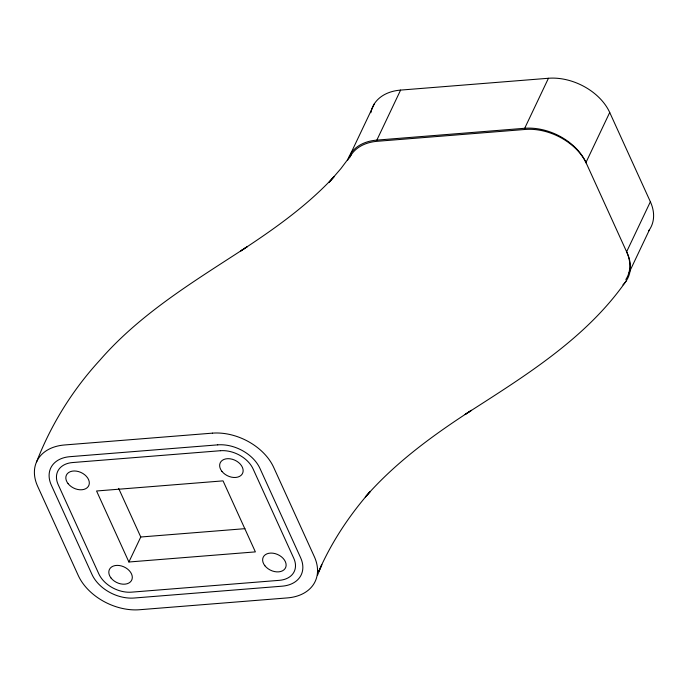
<?xml version="1.0" encoding="UTF-8"?>
<svg xmlns="http://www.w3.org/2000/svg" width="688" height="688" viewBox="0 0 688 688"><rect width="100%" height="100%" fill="white"/><g stroke="black" fill="none" stroke-linecap="round" stroke-linejoin="round"><path stroke-width="1.03" d="M36.49 462.164C50.989 424.625 72.541 389.95 99.777 360.314C140.842 313.006 195.22 280.687 247.087 246.794L240.783 250.931C274.022 229.156 306.814 206.004 333.981 176.764L329.156 182.225L340.904 168.612L351.233 154.826M317.607 575.022L321.812 564.71L318.836 571.203C331.521 542.135 349.263 515.458 370.118 491.619L365.294 497.089C395.557 462.431 433.062 435.203 471.461 410.306L465.157 414.434C523.809 376.594 585.823 339.124 626.39 280.67M128.897 562.001L96.569 490.991L223.05 480.869L255.377 551.888L128.897 562.001L140.773 537.001L118.628 488.36M350.699 153.656L374.444 103.639M347.715 160.149A49.734 34.675 25.4 0 1 376.852 140.111L400.597 90.094L548.439 78.269A49.734 34.675 25.4 0 1 609.723 112.471L650.375 201.765A49.734 34.675 25.4 0 1 648.56 230.962M376.852 140.111L524.695 128.278L548.439 78.269M622.932 284.875A49.734 34.675 25.4 0 0 627.155 252.952L585.97 162.488L609.723 112.471M650.375 201.765L626.622 251.782A49.734 34.675 25.4 0 1 625.856 279.5M629.056 272.766L649.601 229.482M140.773 537.001L244.937 528.668M349.495 157.965A49.734 34.675 25.4 0 1 377.385 141.281L525.228 129.447A49.734 34.675 25.4 0 1 586.503 163.658M370.858 112.737A49.734 34.675 25.4 0 1 400.597 90.094M524.695 128.278A49.734 34.675 25.4 0 1 585.97 162.488M212.394 433.148L64.552 444.973A49.734 34.675 25.4 0 0 37.625 486.235L78.277 575.529A49.734 34.675 25.4 0 0 139.561 609.731L287.403 597.906A49.734 34.675 25.4 0 0 314.321 556.644L273.669 467.35A49.734 34.675 25.4 0 0 212.394 433.148M217.726 444.861L69.884 456.686A34.288 23.908 25.4 0 0 51.325 485.135L91.977 574.437A34.288 23.908 25.4 0 0 134.22 598.018L282.063 586.185A34.288 23.908 25.4 0 0 300.63 557.744L259.969 468.442A34.288 23.908 25.4 0 0 217.726 444.861M220.392 450.717L72.55 462.551A26.565 18.524 25.4 0 0 58.17 484.593L98.823 573.887A26.565 18.524 25.4 0 0 131.554 592.153L279.397 580.328A26.565 18.524 25.4 0 0 293.776 558.286L253.124 468.992A26.565 18.524 25.4 0 0 220.392 450.717M68.095 483.664A12.358 8.617 25.4 0 0 88.339 486.399A12.358 8.617 25.4 0 0 76.291 471.108A12.358 8.617 25.4 0 0 68.095 483.664M111.078 578.066A12.358 8.617 25.4 0 0 131.322 580.801A12.358 8.617 25.4 0 0 119.273 565.51A12.358 8.617 25.4 0 0 111.078 578.066M221.914 471.357A12.358 8.617 25.4 0 0 242.159 474.092A12.358 8.617 25.4 0 0 230.102 458.801A12.358 8.617 25.4 0 0 221.914 471.357M264.897 565.76A12.358 8.617 25.4 0 0 285.142 568.503A12.358 8.617 25.4 0 0 273.084 553.204A12.358 8.617 25.4 0 0 264.897 565.76"/></g></svg>
